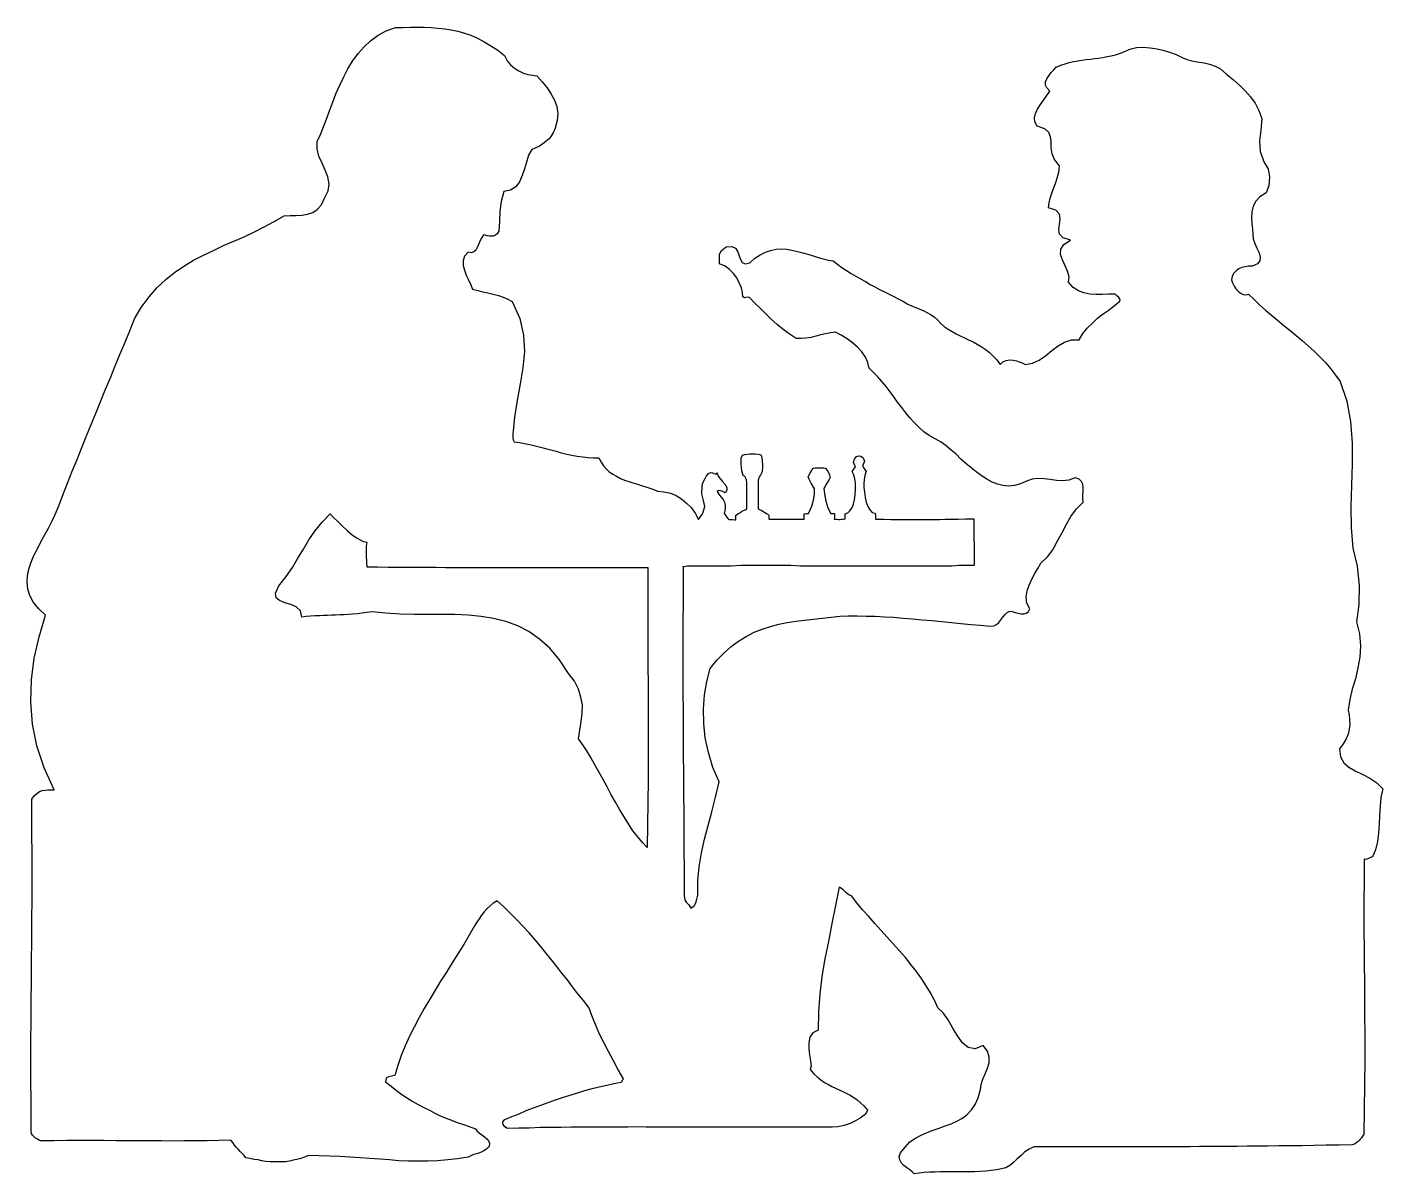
# Model space of a CAD drawing. Extents: x 135.71 to 137.32, y 49.65 to 51.01.
import ezdxf

# ---------------------------------------------------------------- set-up
doc = ezdxf.new("R2010")
doc.units = 0
doc.layers.get('0').update_dxf_attribs({"linetype": 'CONTINUOUS'})

msp = doc.modelspace()

# ---------------------------------------------------------------- linework, layer by layer
at = {"linetype": 'CONTINUOUS'}
for points in [[(136.5434, 50.4634), (136.5434, 50.4634), (136.543, 50.463), (136.5426, 50.4618), (136.5414, 50.4602), (136.5377, 50.4622), (136.5349, 50.463), (136.5333, 50.4626), (136.5321, 50.4618), (136.5333, 50.4598), (136.5349, 50.4574), (136.5369, 50.4553), (136.539, 50.4525), (136.5406, 50.4493), (136.5414, 50.4456), (136.5414, 50.4412), (136.5402, 50.4359), (136.5414, 50.4343), (136.543, 50.4319), (136.5446, 50.4299), (136.5458, 50.4287), (136.547, 50.4287), (136.5503, 50.4287), (136.5531, 50.4283), (136.5543, 50.4283), (136.5543, 50.4295), (136.5543, 50.4315), (136.5543, 50.4331), (136.5543, 50.4339), (136.5551, 50.4343), (136.5567, 50.4355), (136.5588, 50.4367), (136.5608, 50.438), (136.5632, 50.4392), (136.5652, 50.44), (136.5664, 50.4408), (136.5672, 50.4408), (136.5672, 50.4549), (136.5672, 50.4658), (136.5672, 50.4731), (136.5668, 50.476), (136.566, 50.4776), (136.5656, 50.4788), (136.5644, 50.48), (136.5628, 50.4808), (136.5612, 50.4865), (136.5604, 50.4946), (136.5604, 50.5014), (136.562, 50.5051), (136.5644, 50.5059), (136.5677, 50.5063), (136.5709, 50.5067), (136.5745, 50.5067), (136.5773, 50.5067), (136.5806, 50.5063), (136.5826, 50.5059), (136.5842, 50.5051), (136.5854, 50.4998), (136.5858, 50.4921), (136.5854, 50.4853), (136.5834, 50.4812), (136.583, 50.4808), (136.5822, 50.4796), (136.5814, 50.478), (136.5806, 50.4756), (136.5806, 50.4703), (136.5806, 50.4586), (136.5806, 50.4469), (136.5806, 50.4416), (136.581, 50.4412), (136.5822, 50.4404), (136.5842, 50.4396), (136.5863, 50.4384), (136.5887, 50.4371), (136.5907, 50.4359), (136.5923, 50.4351), (136.5931, 50.4343), (136.5935, 50.4335), (136.5935, 50.4315), (136.5935, 50.4299), (136.5935, 50.4291), (136.5972, 50.4291), (136.6016, 50.4291), (136.6073, 50.4291), (136.6133, 50.4291), (136.6194, 50.4291), (136.6255, 50.4291), (136.6311, 50.4291), (136.6356, 50.4291), (136.6356, 50.4299), (136.6356, 50.4323), (136.6356, 50.4343), (136.6356, 50.4355), (136.6364, 50.4355), (136.638, 50.4359), (136.64, 50.4359), (136.6408, 50.4359), (136.6445, 50.4444), (136.6465, 50.4517), (136.6477, 50.4582), (136.6477, 50.4651), (136.6465, 50.4671), (136.644, 50.4719), (136.6416, 50.4768), (136.6404, 50.4792), (136.6412, 50.4808), (136.6432, 50.4844), (136.6449, 50.4881), (136.6461, 50.4897), (136.6469, 50.4897), (136.6485, 50.4901), (136.6509, 50.4901), (136.6538, 50.4901), (136.6562, 50.4901), (136.6586, 50.4901), (136.6602, 50.4897), (136.661, 50.4897), (136.6618, 50.4885), (136.6639, 50.4853), (136.6655, 50.4816), (136.6663, 50.4784), (136.6651, 50.4764), (136.6626, 50.4719), (136.6602, 50.4675), (136.659, 50.4654), (136.6598, 50.459), (136.6614, 50.4505), (136.6635, 50.4424), (136.6671, 50.4359), (136.6715, 50.4359), (136.6715, 50.4351), (136.6715, 50.4335), (136.6715, 50.4315), (136.6711, 50.4291), (136.6724, 50.4291), (136.6736, 50.4291), (136.6748, 50.4291), (136.6764, 50.4287), (136.6784, 50.4287), (136.68, 50.4291), (136.6821, 50.4291), (136.6841, 50.4295), (136.6841, 50.4311), (136.6841, 50.4331), (136.6841, 50.4351), (136.6841, 50.4355), (136.6873, 50.4367), (136.6901, 50.4392), (136.6926, 50.4428), (136.6942, 50.4469), (136.6954, 50.4521), (136.6962, 50.4578), (136.6966, 50.4646), (136.6966, 50.4719), (136.6962, 50.4752), (136.6954, 50.4788), (136.6942, 50.4824), (136.6926, 50.4857), (136.6966, 50.4913), (136.6942, 50.4966), (136.6954, 50.5006), (136.6978, 50.5035), (136.7002, 50.5043), (136.7031, 50.5039), (136.7059, 50.5018), (136.7071, 50.4982), (136.7051, 50.4921), (136.7091, 50.4857), (136.7079, 50.4824), (136.7071, 50.4788), (136.7067, 50.4756), (136.7063, 50.4719), (136.7063, 50.4667), (136.7071, 50.461), (136.7079, 50.4549), (136.7091, 50.4493), (136.7112, 50.444), (136.7136, 50.44), (136.7164, 50.4371), (136.72, 50.4363), (136.72, 50.4355), (136.7205, 50.4335), (136.7205, 50.4311), (136.7205, 50.4291), (136.7302, 50.4291), (136.7386, 50.4287), (136.7463, 50.4287), (136.7536, 50.4287), (136.7605, 50.4287), (136.7665, 50.4287), (136.7726, 50.4287), (136.7783, 50.4287), (136.7843, 50.4287), (136.7904, 50.4287), (136.7965, 50.4287), (136.8033, 50.4291), (136.8106, 50.4291), (136.8187, 50.4291), (136.8276, 50.4295), (136.8373, 50.4295), (136.8377, 50.3737), (136.8288, 50.3737), (136.8199, 50.3737), (136.811, 50.3733), (136.8021, 50.3733), (136.7928, 50.3733), (136.7835, 50.3733), (136.7742, 50.3733), (136.7649, 50.3733), (136.7552, 50.3733), (136.7459, 50.3733), (136.7358, 50.3733), (136.7261, 50.3733), (136.716, 50.3733), (136.7059, 50.3733), (136.6958, 50.3733), (136.6853, 50.3733), (136.6748, 50.3733), (136.6639, 50.3733), (136.6534, 50.3733), (136.642, 50.3733), (136.6311, 50.3733), (136.6198, 50.3737), (136.6081, 50.3737), (136.5964, 50.3737), (136.5846, 50.3737), (136.5725, 50.3737), (136.5604, 50.3737), (136.5482, 50.3733), (136.5353, 50.3733), (136.5228, 50.3733), (136.5098, 50.3733), (136.4965, 50.3733), (136.4949, 50.3729), (136.4929, 50.3725), (136.4917, 50.3725), (136.4917, 50.3733), (136.4913, 50.2625), (136.4917, 50.1607), (136.4925, 50.0673), (136.4929, 49.9808), (136.4937, 49.9759), (136.4957, 49.9731), (136.4981, 49.9703), (136.5006, 49.9662), (136.5046, 49.969), (136.5066, 49.9727), (136.5078, 49.9771), (136.509, 49.9816), (136.509, 49.999), (136.5106, 50.0155), (136.5135, 50.0321), (136.5171, 50.0483), (136.5211, 50.0644), (136.5256, 50.081), (136.5301, 50.0984), (136.5345, 50.1166), (136.5268, 50.1336), (136.5216, 50.1513), (136.5179, 50.1687), (136.5163, 50.1861), (136.5159, 50.2035), (136.5171, 50.2201), (136.5199, 50.2358), (136.5236, 50.2512), (136.5317, 50.2613), (136.5402, 50.2698), (136.5486, 50.2775), (136.5575, 50.284), (136.5664, 50.2896), (136.5761, 50.2945), (136.5854, 50.2981), (136.5955, 50.3013), (136.6052, 50.3042), (136.6153, 50.3062), (136.6255, 50.3078), (136.636, 50.309), (136.6465, 50.3102), (136.657, 50.3114), (136.6675, 50.3123), (136.678, 50.3135), (136.6881, 50.3139), (136.6986, 50.3139), (136.7091, 50.3135), (136.72, 50.3135), (136.731, 50.3127), (136.7419, 50.3123), (136.7532, 50.3114), (136.7645, 50.3106), (136.7758, 50.3094), (136.7872, 50.3086), (136.7989, 50.3074), (136.8106, 50.3062), (136.8219, 50.305), (136.8336, 50.3038), (136.8454, 50.303), (136.8571, 50.3017), (136.8611, 50.3021), (136.8644, 50.3038), (136.8672, 50.3062), (136.8696, 50.3094), (136.872, 50.3123), (136.8745, 50.3155), (136.8769, 50.3179), (136.8801, 50.3195), (136.883, 50.3191), (136.8866, 50.3179), (136.8898, 50.3171), (136.8935, 50.3163), (136.8967, 50.3163), (136.9, 50.3171), (136.9024, 50.3191), (136.904, 50.3224), (136.9003, 50.3292), (136.8995, 50.3365), (136.9007, 50.3438), (136.9032, 50.3506), (136.9064, 50.3575), (136.9101, 50.3644), (136.9137, 50.3705), (136.9169, 50.3765), (136.925, 50.3842), (136.9315, 50.3927), (136.9367, 50.4024), (136.942, 50.4125), (136.9473, 50.4222), (136.9529, 50.4323), (136.9594, 50.4412), (136.9675, 50.4493), (136.9671, 50.4533), (136.9671, 50.4578), (136.9675, 50.4622), (136.9675, 50.4667), (136.9671, 50.4707), (136.9654, 50.4739), (136.9626, 50.4768), (136.9578, 50.478), (136.9505, 50.4756), (136.9432, 50.4747), (136.9359, 50.4752), (136.9282, 50.4764), (136.921, 50.4772), (136.9137, 50.4776), (136.9068, 50.4768), (136.9, 50.4743), (136.8927, 50.4711), (136.8858, 50.4691), (136.8789, 50.4683), (136.872, 50.4691), (136.8656, 50.4707), (136.8591, 50.4731), (136.8527, 50.4768), (136.8462, 50.4808), (136.8401, 50.4853), (136.8341, 50.4901), (136.828, 50.4954), (136.8219, 50.5006), (136.8163, 50.5063), (136.8102, 50.5111), (136.8045, 50.5164), (136.7985, 50.5208), (136.7912, 50.5245), (136.7843, 50.5285), (136.7779, 50.533), (136.7722, 50.5382), (136.7665, 50.5439), (136.7613, 50.5495), (136.7564, 50.5556), (136.7516, 50.5617), (136.7467, 50.5681), (136.7423, 50.5746), (136.7378, 50.5807), (136.733, 50.5867), (136.7281, 50.5928), (136.7233, 50.5985), (136.718, 50.6037), (136.7128, 50.6086), (136.7112, 50.6154), (136.7083, 50.6219), (136.7043, 50.628), (136.699, 50.6336), (136.693, 50.6389), (136.6865, 50.6437), (136.6796, 50.6478), (136.6727, 50.6514), (136.6671, 50.6506), (136.661, 50.6494), (136.6554, 50.6482), (136.6493, 50.6466), (136.6437, 50.6453), (136.6376, 50.6445), (136.6319, 50.6441), (136.6259, 50.6441), (136.6178, 50.6494), (136.6101, 50.655), (136.6032, 50.6607), (136.5964, 50.6668), (136.5899, 50.6732), (136.5834, 50.6797), (136.5769, 50.6862), (136.5705, 50.6926), (136.568, 50.693), (136.566, 50.6926), (136.5644, 50.6922), (136.5624, 50.6934), (136.562, 50.6987), (136.5608, 50.7044), (136.5583, 50.71), (136.5555, 50.7161), (136.5515, 50.7214), (136.5466, 50.7262), (136.5414, 50.7302), (136.5349, 50.7327), (136.5349, 50.7387), (136.5349, 50.744), (136.5369, 50.7484), (136.5426, 50.7529), (136.5495, 50.7533), (136.5539, 50.7513), (136.5567, 50.7472), (136.5583, 50.7424), (136.5596, 50.7379), (136.5616, 50.7343), (136.5652, 50.7327), (136.5709, 50.7339), (136.5769, 50.7395), (136.583, 50.7436), (136.5895, 50.7468), (136.5955, 50.7488), (136.602, 50.7501), (136.6085, 50.7505), (136.615, 50.7501), (136.621, 50.7492), (136.6275, 50.7476), (136.6339, 50.746), (136.64, 50.7444), (136.6461, 50.7424), (136.6521, 50.7403), (136.6582, 50.7387), (136.6643, 50.7371), (136.6699, 50.7363), (136.6752, 50.7323), (136.6804, 50.7286), (136.6857, 50.725), (136.6913, 50.7214), (136.697, 50.7181), (136.7027, 50.7149), (136.7083, 50.7116), (136.714, 50.7084), (136.7197, 50.7056), (136.7253, 50.7023), (136.731, 50.6995), (136.7366, 50.6967), (136.7423, 50.6939), (136.748, 50.6906), (136.7536, 50.6878), (136.7589, 50.685), (136.7633, 50.6829), (136.7682, 50.6809), (136.773, 50.6789), (136.7779, 50.6769), (136.7823, 50.6745), (136.7868, 50.672), (136.7904, 50.6692), (136.794, 50.666), (136.7981, 50.6619), (136.8021, 50.6583), (136.807, 50.655), (136.8114, 50.6522), (136.8163, 50.6494), (136.8211, 50.647), (136.8264, 50.6449), (136.8312, 50.6425), (136.8365, 50.6401), (136.8413, 50.6373), (136.8462, 50.6344), (136.851, 50.6312), (136.8559, 50.6275), (136.8603, 50.6231), (136.8648, 50.6187), (136.8688, 50.613), (136.872, 50.6162), (136.8757, 50.6179), (136.8797, 50.6187), (136.8842, 50.6183), (136.8882, 50.6174), (136.8923, 50.6158), (136.8955, 50.6146), (136.8983, 50.613), (136.9072, 50.6146), (136.9149, 50.6183), (136.9226, 50.6235), (136.9303, 50.6296), (136.9375, 50.6352), (136.9452, 50.6397), (136.9537, 50.6425), (136.9626, 50.6425), (136.9671, 50.6498), (136.9723, 50.6563), (136.9784, 50.6623), (136.9844, 50.668), (136.9913, 50.6732), (136.9982, 50.6781), (137.0047, 50.6833), (137.0111, 50.6882), (137.0115, 50.6902), (137.0099, 50.6926), (137.0075, 50.6947), (137.0055, 50.6967), (136.9978, 50.6967), (136.9901, 50.6963), (136.9828, 50.6963), (136.9755, 50.6967), (136.9683, 50.6983), (136.9618, 50.7007), (136.9557, 50.7048), (136.9501, 50.7108), (136.9509, 50.7173), (136.9489, 50.7242), (136.946, 50.7306), (136.9428, 50.7375), (136.9404, 50.744), (136.9408, 50.7501), (136.9444, 50.7557), (136.9525, 50.761), (136.9436, 50.7638), (136.9392, 50.7682), (136.9384, 50.7735), (136.9392, 50.78), (136.94, 50.786), (136.9392, 50.7917), (136.9351, 50.7965), (136.9262, 50.7994), (136.927, 50.8054), (136.9282, 50.8111), (136.9303, 50.8167), (136.9323, 50.8224), (136.9347, 50.8285), (136.9367, 50.8349), (136.9384, 50.8418), (136.9392, 50.8495), (136.9335, 50.8568), (136.9307, 50.8636), (136.9295, 50.8709), (136.9295, 50.8778), (136.9287, 50.8839), (136.9266, 50.8891), (136.9218, 50.8936), (136.9129, 50.8964), (136.9101, 50.9016), (136.9097, 50.9065), (136.9109, 50.9118), (136.9133, 50.917), (136.9165, 50.9223), (136.9206, 50.9279), (136.9242, 50.9332), (136.9278, 50.9384), (136.9242, 50.9421), (136.9226, 50.9453), (136.9226, 50.9493), (136.9242, 50.953), (136.9266, 50.9566), (136.9295, 50.9603), (136.9327, 50.9635), (136.9355, 50.9667), (136.9408, 50.9692), (136.946, 50.9708), (136.9509, 50.9724), (136.9561, 50.9736), (136.961, 50.9744), (136.9658, 50.9752), (136.9711, 50.976), (136.976, 50.9764), (136.9808, 50.9772), (136.9857, 50.9776), (136.9909, 50.9784), (136.9958, 50.9793), (137.0006, 50.9801), (137.0059, 50.9813), (137.0107, 50.9829), (137.016, 50.9849), (137.0228, 50.9882), (137.0309, 50.9902), (137.039, 50.9906), (137.0471, 50.9898), (137.0556, 50.9886), (137.0637, 50.9865), (137.0714, 50.9841), (137.0782, 50.9817), (137.0851, 50.9781), (137.092, 50.9756), (137.0984, 50.974), (137.1053, 50.9728), (137.1114, 50.972), (137.1178, 50.9704), (137.1243, 50.9679), (137.1308, 50.9647), (137.1385, 50.9582), (137.1461, 50.9518), (137.1534, 50.9453), (137.1603, 50.9388), (137.1664, 50.9316), (137.172, 50.9239), (137.1765, 50.9154), (137.1801, 50.9057), (137.1789, 50.8919), (137.1773, 50.879), (137.1781, 50.8665), (137.1829, 50.8535), (137.1874, 50.8459), (137.189, 50.8362), (137.1882, 50.8256), (137.185, 50.8172), (137.1777, 50.8127), (137.1728, 50.8075), (137.1696, 50.8014), (137.168, 50.7945), (137.1676, 50.7876), (137.168, 50.7808), (137.1688, 50.7739), (137.1692, 50.7678), (137.1696, 50.7626), (137.1716, 50.7569), (137.174, 50.7513), (137.1769, 50.746), (137.1781, 50.7407), (137.1777, 50.7363), (137.1748, 50.7327), (137.1684, 50.7302), (137.1643, 50.7302), (137.1603, 50.7294), (137.1563, 50.7286), (137.1526, 50.727), (137.1494, 50.7246), (137.1465, 50.7217), (137.1449, 50.7181), (137.1441, 50.7137), (137.1453, 50.71), (137.1469, 50.7064), (137.149, 50.7032), (137.1518, 50.7003), (137.1546, 50.6979), (137.1579, 50.6963), (137.1611, 50.6959), (137.1643, 50.6967), (137.1708, 50.6902), (137.1777, 50.6837), (137.1845, 50.6777), (137.1914, 50.6716), (137.1987, 50.6656), (137.206, 50.6595), (137.2137, 50.6534), (137.2209, 50.6474), (137.2282, 50.6413), (137.2351, 50.6352), (137.2424, 50.6288), (137.2492, 50.6223), (137.2557, 50.6154), (137.2618, 50.6082), (137.2678, 50.6005), (137.2731, 50.5928), (137.2812, 50.5693), (137.2856, 50.5451), (137.2876, 50.52), (137.2876, 50.495), (137.2868, 50.4695), (137.286, 50.444), (137.2864, 50.419), (137.2884, 50.3947), (137.2933, 50.3733), (137.2957, 50.3502), (137.2953, 50.3276), (137.2925, 50.307), (137.2961, 50.2924), (137.2973, 50.2783), (137.2965, 50.265), (137.2941, 50.252), (137.2913, 50.2391), (137.2876, 50.2266), (137.2848, 50.2144), (137.2828, 50.2019), (137.284, 50.1962), (137.2844, 50.1906), (137.2848, 50.1849), (137.284, 50.1793), (137.2828, 50.1732), (137.2803, 50.1675), (137.2767, 50.1619), (137.2723, 50.1558), (137.2735, 50.1461), (137.2775, 50.1392), (137.2836, 50.134), (137.2909, 50.1295), (137.2994, 50.1255), (137.3083, 50.121), (137.3167, 50.1154), (137.324, 50.1081), (137.3216, 50.098), (137.3208, 50.0875), (137.32, 50.077), (137.3196, 50.0661), (137.3188, 50.0555), (137.3175, 50.0454), (137.3151, 50.0357), (137.3115, 50.0273), (137.3086, 50.026), (137.3062, 50.0248), (137.3038, 50.024), (137.3018, 50.0244), (137.3014, 49.9484), (137.3022, 49.8692), (137.3026, 49.7859), (137.3014, 49.697), (137.2998, 49.695), (137.2985, 49.6929), (137.2969, 49.6913), (137.2957, 49.6897), (137.2941, 49.6881), (137.2921, 49.6869), (137.2901, 49.6856), (137.2876, 49.6848), (137.2719, 49.6844), (137.2565, 49.6844), (137.242, 49.684), (137.2274, 49.6836), (137.2137, 49.6836), (137.2003, 49.6836), (137.1874, 49.6832), (137.1748, 49.6832), (137.1627, 49.6832), (137.1506, 49.6828), (137.1393, 49.6828), (137.1279, 49.6828), (137.1166, 49.6828), (137.1057, 49.6828), (137.0948, 49.6824), (137.0843, 49.6824), (137.0738, 49.6824), (137.0633, 49.6824), (137.0528, 49.6824), (137.0426, 49.6824), (137.0321, 49.6824), (137.0216, 49.6824), (137.0111, 49.6824), (137.0006, 49.6824), (136.9901, 49.6824), (136.9792, 49.6824), (136.9679, 49.6824), (136.9565, 49.6824), (136.9452, 49.6824), (136.9335, 49.6824), (136.9214, 49.6824), (136.9088, 49.6824), (136.9032, 49.6796), (136.8979, 49.6764), (136.8935, 49.6719), (136.889, 49.6679), (136.8846, 49.6638), (136.8801, 49.6602), (136.8753, 49.6573), (136.8704, 49.6561), (136.8644, 49.6549), (136.8579, 49.6541), (136.8514, 49.6533), (136.845, 49.6529), (136.8381, 49.6525), (136.8316, 49.6525), (136.8247, 49.6525), (136.8179, 49.6525), (136.811, 49.6525), (136.8041, 49.6525), (136.7977, 49.6525), (136.7912, 49.6521), (136.7847, 49.6521), (136.7783, 49.6517), (136.7722, 49.6509), (136.7665, 49.6501), (136.7641, 49.6525), (136.7613, 49.6549), (136.7576, 49.6573), (136.754, 49.6602), (136.7512, 49.663), (136.7492, 49.6667), (136.7487, 49.6707), (136.75, 49.6751), (136.7556, 49.682), (136.7613, 49.6881), (136.7678, 49.6925), (136.7746, 49.6962), (136.7819, 49.6994), (136.7888, 49.7022), (136.796, 49.7046), (136.8033, 49.7071), (136.8102, 49.7095), (136.8171, 49.7127), (136.8231, 49.716), (136.8292, 49.7204), (136.8345, 49.7261), (136.8389, 49.7325), (136.8425, 49.7406), (136.8454, 49.7503), (136.8462, 49.7564), (136.8482, 49.7629), (136.851, 49.7693), (136.8535, 49.7758), (136.8555, 49.7823), (136.8555, 49.7891), (136.8535, 49.796), (136.8486, 49.8029), (136.8389, 49.7988), (136.8308, 49.8005), (136.824, 49.8061), (136.8179, 49.8142), (136.8122, 49.8235), (136.807, 49.8332), (136.8009, 49.8417), (136.7944, 49.8478), (136.7904, 49.8567), (136.7859, 49.8656), (136.7807, 49.874), (136.775, 49.8825), (136.769, 49.891), (136.7625, 49.8991), (136.756, 49.9076), (136.7487, 49.9157), (136.7415, 49.9238), (136.7342, 49.9318), (136.7269, 49.9399), (136.7197, 49.948), (136.7124, 49.9561), (136.7051, 49.9642), (136.6982, 49.9727), (136.6918, 49.9808), (136.6893, 49.9816), (136.6873, 49.9828), (136.6853, 49.9844), (136.6837, 49.986), (136.6821, 49.988), (136.6804, 49.9892), (136.6788, 49.9905), (136.6772, 49.9913), (136.6727, 49.9694), (136.6683, 49.948), (136.6643, 49.9266), (136.6602, 49.906), (136.6566, 49.8849), (136.6542, 49.8639), (136.6525, 49.8429), (136.6521, 49.8211), (136.6457, 49.8178), (136.6424, 49.8126), (136.6412, 49.8061), (136.6412, 49.7988), (136.642, 49.7916), (136.6432, 49.7847), (136.6437, 49.7786), (136.6428, 49.7742), (136.6469, 49.7693), (136.6513, 49.7653), (136.6554, 49.7621), (136.6598, 49.7588), (136.6643, 49.7564), (136.6683, 49.754), (136.6727, 49.7519), (136.6772, 49.7499), (136.6816, 49.7479), (136.6861, 49.7459), (136.6901, 49.7439), (136.6946, 49.741), (136.6986, 49.7382), (136.7027, 49.7346), (136.7067, 49.7305), (136.7108, 49.7257), (136.7095, 49.7232), (136.7067, 49.72), (136.7023, 49.7164), (136.6966, 49.7131), (136.6901, 49.7099), (136.6829, 49.7075), (136.6756, 49.7059), (136.6687, 49.7055), (136.6538, 49.7055), (136.6392, 49.7055), (136.6255, 49.7055), (136.6117, 49.7055), (136.5984, 49.7055), (136.5854, 49.7055), (136.5729, 49.7055), (136.5608, 49.7055), (136.5486, 49.7055), (136.5369, 49.7055), (136.5252, 49.7055), (136.5139, 49.7055), (136.5026, 49.7055), (136.4913, 49.7055), (136.4803, 49.7055), (136.4694, 49.7055), (136.4585, 49.7055), (136.4476, 49.7055), (136.4367, 49.7059), (136.4258, 49.7055), (136.4149, 49.7055), (136.4039, 49.7055), (136.3926, 49.7055), (136.3813, 49.7055), (136.37, 49.7055), (136.3583, 49.7055), (136.3465, 49.7051), (136.3344, 49.7051), (136.3219, 49.7051), (136.3089, 49.7046), (136.296, 49.7046), (136.2827, 49.7042), (136.2794, 49.7059), (136.2774, 49.7087), (136.277, 49.7119), (136.2794, 49.7148), (136.2879, 49.7184), (136.2964, 49.7216), (136.3049, 49.7253), (136.3134, 49.7285), (136.3223, 49.7317), (136.3308, 49.735), (136.3397, 49.7382), (136.3481, 49.741), (136.357, 49.7439), (136.3659, 49.7467), (136.3744, 49.7491), (136.3833, 49.7515), (136.3918, 49.7536), (136.4007, 49.7556), (136.4092, 49.7576), (136.4177, 49.7592), (136.4189, 49.7604), (136.4193, 49.7616), (136.4197, 49.7625), (136.4205, 49.7633), (136.414, 49.7746), (136.4084, 49.7855), (136.4027, 49.7956), (136.3975, 49.8057), (136.3926, 49.8154), (136.3882, 49.8259), (136.3837, 49.8364), (136.3793, 49.8482), (136.3728, 49.8562), (136.3663, 49.8643), (136.3599, 49.8728), (136.3538, 49.8809), (136.3473, 49.889), (136.3413, 49.8967), (136.3348, 49.9048), (136.3283, 49.9129), (136.3219, 49.9209), (136.3154, 49.9286), (136.3085, 49.9367), (136.3012, 49.9444), (136.294, 49.9521), (136.2863, 49.9597), (136.2786, 49.9674), (136.2701, 49.9751), (136.2657, 49.9723), (136.262, 49.969), (136.258, 49.9654), (136.2548, 49.9618), (136.2515, 49.9577), (136.2487, 49.9537), (136.2459, 49.9496), (136.2434, 49.9452), (136.237, 49.9339), (136.2305, 49.923), (136.2236, 49.912), (136.2168, 49.9011), (136.2099, 49.8902), (136.203, 49.8793), (136.1965, 49.8688), (136.1901, 49.8579), (136.1836, 49.847), (136.1776, 49.836), (136.1715, 49.8247), (136.1658, 49.8138), (136.161, 49.8025), (136.1561, 49.7908), (136.1521, 49.779), (136.1484, 49.7673), (136.1444, 49.7665), (136.1408, 49.7657), (136.1383, 49.7641), (136.1375, 49.7596), (136.144, 49.7544), (136.1505, 49.7491), (136.1569, 49.7447), (136.1634, 49.7402), (136.1699, 49.7362), (136.1763, 49.7325), (136.1832, 49.7289), (136.1897, 49.7257), (136.1962, 49.7224), (136.2026, 49.7192), (136.2095, 49.7164), (136.216, 49.714), (136.2228, 49.7111), (136.2301, 49.7087), (136.237, 49.7063), (136.2443, 49.7038), (136.2463, 49.701), (136.2491, 49.6986), (136.2519, 49.6966), (136.2552, 49.6941), (136.258, 49.6917), (136.26, 49.6893), (136.2612, 49.6865), (136.2608, 49.6828), (136.2576, 49.6796), (136.2544, 49.6776), (136.2511, 49.6759), (136.2483, 49.6747), (136.2455, 49.6739), (136.2422, 49.6731), (136.239, 49.6715), (136.2358, 49.6699), (136.2232, 49.6679), (136.2115, 49.6667), (136.1994, 49.6658), (136.1877, 49.6654), (136.1763, 49.6654), (136.1646, 49.6654), (136.1533, 49.6658), (136.142, 49.6667), (136.1307, 49.6675), (136.1189, 49.6683), (136.1072, 49.6691), (136.0955, 49.6699), (136.0834, 49.6707), (136.0708, 49.6711), (136.0583, 49.6715), (136.0454, 49.6719), (136.0409, 49.6699), (136.0365, 49.6683), (136.032, 49.6671), (136.0276, 49.6662), (136.0231, 49.6654), (136.0183, 49.6646), (136.0138, 49.6646), (136.0094, 49.6646), (136.0045, 49.6646), (136.0001, 49.6646), (135.9952, 49.665), (135.9904, 49.6658), (135.9859, 49.6667), (135.9811, 49.6671), (135.9762, 49.6683), (135.9714, 49.6691), (135.9694, 49.6719), (135.9669, 49.6743), (135.9645, 49.6768), (135.9621, 49.6796), (135.9597, 49.682), (135.9576, 49.6844), (135.9556, 49.6873), (135.9536, 49.6901), (135.939, 49.6897), (135.9253, 49.6893), (135.9115, 49.6893), (135.8978, 49.6893), (135.8845, 49.6889), (135.8711, 49.6893), (135.8574, 49.6893), (135.844, 49.6893), (135.8307, 49.6893), (135.817, 49.6893), (135.8028, 49.6897), (135.7887, 49.6897), (135.7737, 49.6897), (135.7587, 49.6897), (135.743, 49.6893), (135.7268, 49.6893), (135.7252, 49.6901), (135.7232, 49.6913), (135.7211, 49.6925), (135.7191, 49.6945), (135.7175, 49.6962), (135.7163, 49.6982), (135.7159, 49.7002), (135.7159, 49.7018), (135.7155, 49.7964), (135.7163, 49.891), (135.7171, 49.9892), (135.7167, 50.096), (135.7195, 50.1), (135.7228, 50.1028), (135.7256, 50.1049), (135.7288, 50.1061), (135.7325, 50.1065), (135.7357, 50.1069), (135.7393, 50.1069), (135.7434, 50.1069), (135.7312, 50.1332), (135.7228, 50.1594), (135.7175, 50.1853), (135.7155, 50.2116), (135.7163, 50.2379), (135.7195, 50.2637), (135.7252, 50.2892), (135.7329, 50.3147), (135.7248, 50.3224), (135.7187, 50.33), (135.7143, 50.3381), (135.7119, 50.3458), (135.711, 50.3539), (135.7114, 50.3616), (135.7131, 50.3696), (135.7159, 50.3777), (135.7191, 50.3858), (135.7232, 50.3939), (135.7272, 50.402), (135.7317, 50.4101), (135.7365, 50.4182), (135.7406, 50.4262), (135.7446, 50.4347), (135.7478, 50.4428), (135.7535, 50.4574), (135.7592, 50.4719), (135.7648, 50.4861), (135.7705, 50.5002), (135.7761, 50.5144), (135.7818, 50.5281), (135.7874, 50.5418), (135.7931, 50.556), (135.7988, 50.5698), (135.8044, 50.5835), (135.8101, 50.5972), (135.8157, 50.6114), (135.8214, 50.6251), (135.8271, 50.6389), (135.8331, 50.653), (135.8388, 50.6672), (135.8469, 50.6809), (135.8562, 50.6934), (135.8655, 50.7044), (135.876, 50.7141), (135.8865, 50.7226), (135.8974, 50.7302), (135.9091, 50.7371), (135.9209, 50.7432), (135.9326, 50.7488), (135.9447, 50.7545), (135.9568, 50.7597), (135.9694, 50.765), (135.9815, 50.7707), (135.9932, 50.7767), (136.0049, 50.7832), (136.0167, 50.7901), (136.0239, 50.7905), (136.0308, 50.7905), (136.0381, 50.7909), (136.0446, 50.7917), (136.051, 50.7937), (136.0563, 50.7974), (136.0611, 50.803), (136.0648, 50.8111), (136.0692, 50.8196), (136.0704, 50.8277), (136.0688, 50.8362), (136.0656, 50.8442), (136.0619, 50.8527), (136.0583, 50.8608), (136.0563, 50.8697), (136.0563, 50.8782), (136.0599, 50.8867), (136.0635, 50.8956), (136.0672, 50.9049), (136.0708, 50.915), (136.0749, 50.9251), (136.0785, 50.9352), (136.083, 50.9453), (136.0878, 50.9554), (136.0927, 50.9647), (136.0983, 50.974), (136.1048, 50.9829), (136.1121, 50.991), (136.1197, 50.9983), (136.1286, 51.0047), (136.1383, 51.01), (136.1493, 51.014), (136.1581, 51.014), (136.167, 51.0144), (136.1755, 51.0144), (136.1836, 51.0144), (136.1917, 51.014), (136.1998, 51.0132), (136.2079, 51.0124), (136.2156, 51.0112), (136.2236, 51.0096), (136.2313, 51.0071), (136.239, 51.0047), (136.2467, 51.0011), (136.2548, 50.997), (136.2629, 50.9922), (136.2709, 50.9869), (136.279, 50.9805), (136.2823, 50.9744), (136.2863, 50.9696), (136.2907, 50.9655), (136.296, 50.9623), (136.3017, 50.9598), (136.3069, 50.9582), (136.3126, 50.9574), (136.3174, 50.9566), (136.3239, 50.9493), (136.3296, 50.9421), (136.3344, 50.9348), (136.3384, 50.9275), (136.3413, 50.9198), (136.3425, 50.9118), (136.3417, 50.9033), (136.3393, 50.8944), (136.3372, 50.8895), (136.3348, 50.8855), (136.332, 50.8814), (136.3283, 50.8782), (136.3247, 50.8754), (136.3207, 50.8729), (136.3162, 50.8709), (136.3114, 50.8689), (136.3077, 50.862), (136.3053, 50.8539), (136.3029, 50.8459), (136.3, 50.8378), (136.2968, 50.8305), (136.2924, 50.8244), (136.2863, 50.8204), (136.2782, 50.8188), (136.275, 50.807), (136.2734, 50.7953), (136.273, 50.7832), (136.2722, 50.7715), (136.2701, 50.7686), (136.2681, 50.767), (136.2657, 50.7658), (136.2633, 50.7658), (136.2608, 50.7658), (136.2584, 50.7662), (136.256, 50.767), (136.254, 50.7674), (136.2519, 50.7642), (136.2499, 50.7606), (136.2483, 50.7565), (136.2467, 50.7529), (136.2447, 50.7492), (136.2426, 50.7472), (136.2394, 50.746), (136.2358, 50.7468), (136.2313, 50.742), (136.2297, 50.7367), (136.2297, 50.731), (136.2313, 50.7254), (136.2333, 50.7193), (136.2362, 50.7137), (136.239, 50.708), (136.241, 50.7028), (136.2471, 50.7011), (136.2532, 50.6995), (136.2592, 50.6983), (136.2657, 50.6967), (136.2718, 50.6951), (136.2774, 50.693), (136.2831, 50.6906), (136.2883, 50.6878), (136.2972, 50.6676), (136.3017, 50.6478), (136.3029, 50.6284), (136.3009, 50.609), (136.2976, 50.59), (136.294, 50.5701), (136.2907, 50.5503), (136.2891, 50.5301), (136.2891, 50.5273), (136.2891, 50.5253), (136.2895, 50.5233), (136.2903, 50.5212), (136.2968, 50.5204), (136.3029, 50.5192), (136.3093, 50.518), (136.3154, 50.5164), (136.3219, 50.5148), (136.3279, 50.5131), (136.334, 50.5115), (136.3405, 50.5099), (136.3465, 50.5079), (136.353, 50.5063), (136.3591, 50.5051), (136.3655, 50.5039), (136.372, 50.503), (136.3785, 50.5022), (136.3849, 50.5018), (136.3914, 50.5018), (136.3938, 50.497), (136.3967, 50.4925), (136.3999, 50.4889), (136.4035, 50.4853), (136.408, 50.4824), (136.4124, 50.48), (136.4169, 50.4776), (136.4217, 50.4756), (136.427, 50.4739), (136.4318, 50.4723), (136.4371, 50.4707), (136.4419, 50.4691), (136.4472, 50.4675), (136.452, 50.4658), (136.4565, 50.4642), (136.4609, 50.4622), (136.4686, 50.4614), (136.4763, 50.4598), (136.4832, 50.457), (136.4896, 50.4533), (136.4953, 50.4485), (136.501, 50.4428), (136.5058, 50.4363), (136.5098, 50.4287), (136.511, 50.4303), (136.5127, 50.4327), (136.5143, 50.4347), (136.5151, 50.4363), (136.5175, 50.444), (136.5159, 50.4513), (136.5139, 50.459), (136.5143, 50.4675), (136.5147, 50.4711), (136.5159, 50.4739), (136.5175, 50.4768), (136.5195, 50.4804), (136.5216, 50.4832), (136.5232, 50.484), (136.5244, 50.4844), (136.5264, 50.484), (136.528, 50.4832), (136.5296, 50.4828), (136.5309, 50.4824), (136.5321, 50.484), (136.5325, 50.4824), (136.5329, 50.4808), (136.5337, 50.4796), (136.5345, 50.4784), (136.5381, 50.4743), (136.5414, 50.4703), (136.5434, 50.4667), (136.5434, 50.4634)], [(136.1153, 50.4016), (136.1145, 50.3967), (136.1145, 50.3866), (136.1149, 50.3765), (136.1153, 50.3725), (136.1278, 50.3725), (136.1404, 50.3721), (136.1525, 50.3721), (136.1642, 50.3721), (136.1755, 50.3721), (136.1868, 50.3721), (136.1978, 50.3721), (136.2087, 50.3717), (136.2192, 50.3717), (136.2297, 50.3717), (136.2402, 50.3717), (136.2503, 50.3717), (136.26, 50.3717), (136.2701, 50.3717), (136.2798, 50.3717), (136.2895, 50.3717), (136.2992, 50.3717), (136.3089, 50.3717), (136.3186, 50.3717), (136.3279, 50.3717), (136.3376, 50.3717), (136.3473, 50.3717), (136.357, 50.3717), (136.3667, 50.3717), (136.3769, 50.3717), (136.3866, 50.3717), (136.3967, 50.3717), (136.4072, 50.3717), (136.4173, 50.3717), (136.4278, 50.3717), (136.4387, 50.3717), (136.4496, 50.3717), (136.4496, 50.2852), (136.45, 50.2015), (136.45, 50.119), (136.4488, 50.0382), (136.4431, 50.0442), (136.4375, 50.0511), (136.4318, 50.0584), (136.4266, 50.0665), (136.4213, 50.075), (136.4161, 50.0834), (136.4112, 50.0923), (136.406, 50.1012), (136.4011, 50.1105), (136.3963, 50.1194), (136.3914, 50.1283), (136.3866, 50.1368), (136.3817, 50.1453), (136.3769, 50.1534), (136.372, 50.1607), (136.3671, 50.1675), (136.3688, 50.178), (136.3704, 50.1881), (136.3712, 50.1983), (136.3716, 50.208), (136.37, 50.2172), (136.3671, 50.2266), (136.3623, 50.2363), (136.355, 50.2455), (136.3445, 50.2617), (136.3328, 50.2755), (136.3207, 50.2864), (136.3081, 50.2953), (136.2948, 50.3021), (136.2806, 50.3074), (136.2661, 50.311), (136.2511, 50.3131), (136.2358, 50.3147), (136.22, 50.3155), (136.2042, 50.3155), (136.1881, 50.3155), (136.1715, 50.3155), (136.1549, 50.3159), (136.1379, 50.3171), (136.1214, 50.3187), (136.1153, 50.3179), (136.1096, 50.3171), (136.104, 50.3163), (136.0983, 50.3159), (136.0931, 50.3155), (136.0882, 50.3151), (136.083, 50.3151), (136.0781, 50.3147), (136.0733, 50.3147), (136.0684, 50.3143), (136.0635, 50.3143), (136.0587, 50.3139), (136.0534, 50.3139), (136.0482, 50.3135), (136.0429, 50.3131), (136.0377, 50.3123), (136.0361, 50.3199), (136.0312, 50.3248), (136.0247, 50.3276), (136.0175, 50.3296), (136.0114, 50.3321), (136.0074, 50.3353), (136.0066, 50.3409), (136.0106, 50.3498), (136.0191, 50.3607), (136.0268, 50.3717), (136.0332, 50.3826), (136.0397, 50.3935), (136.0462, 50.4044), (136.0534, 50.4149), (136.0619, 50.4254), (136.0716, 50.4355), (136.0757, 50.4311), (136.0809, 50.4262), (136.0862, 50.4206), (136.0922, 50.4153), (136.0983, 50.4101), (136.1044, 50.406), (136.11, 50.4028), (136.1153, 50.4016)]]:
    msp.add_lwpolyline(points, dxfattribs=at)

doc.saveas('drawing.dxf')
